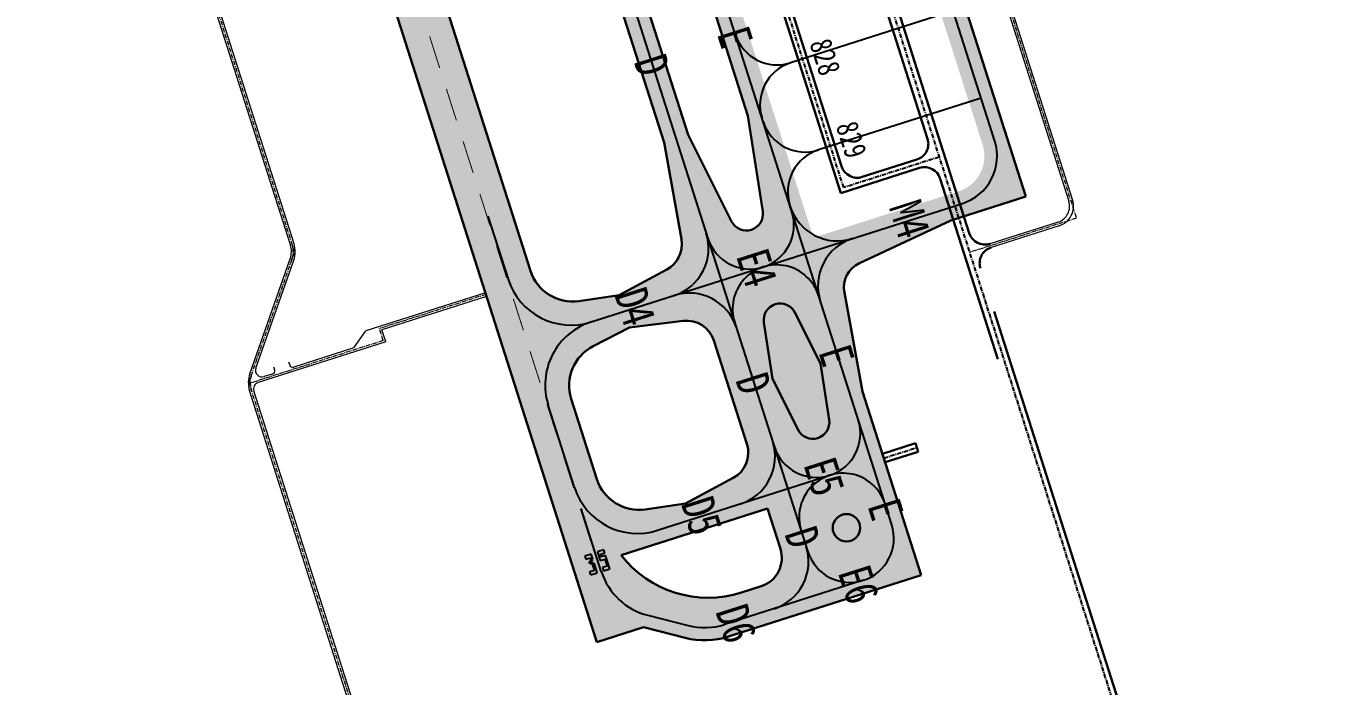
# Model space of a CAD drawing. Header units: millimetres. Extents: x 7502 to 11404, y 5706 to 12222.
# Drawn here: x 8514 to 9691, y 6628 to 7227 of the extents above; entities that cross this region are included whole.
import ezdxf
from ezdxf.enums import TextEntityAlignment as Align

# ---------------------------------------------------------------- set-up
doc = ezdxf.new("R2010")
doc.units = ezdxf.units.MM
doc.header["$LTSCALE"] = 0.5
doc.linetypes.add('CENTER', pattern=[50.79999999999998, 31.75, -6.349999999999998, 6.349999999999998, -6.349999999999998])
doc.linetypes.add('HIDDEN', pattern=[0.375, 0.25, -0.125])
for name, color, linetype in [('MapLayer_Apron', 7, 'Continuous'), ('MapLayer_Runway', 7, 'Continuous'), ('MapLayer_Runway CenterLiners', 7, 'Continuous'), ('MapLayer_RwyContour', 7, 'Continuous'), ('MapLayer_ServiceRoads', 6, 'Continuous'), ('MapLayer_Taxiway', 7, 'Continuous'), ('MapLayer_Taxiway CenterLines', 7, 'Continuous'), ('MapLayer_TwyContour', 7, 'Continuous'), ('MapLayer_WcRoads', 6, 'Continuous')]:
    doc.layers.add(name, color=color, linetype=linetype)
doc.styles.add('\\M+5BADA\\M+5CCE5', font='simhei.ttf', dxfattribs={"width": 0.8})

msp = doc.modelspace()

# ---------------------------------------------------------------- hatches: boundary and pattern name
at = {"layer": 'MapLayer_Runway'}
for points in [[(9026.319206202705, 6731.956841596826), (9027.231305385581, 6729.098857153098), (9032.94727427304, 6730.92305551885), (9032.035175090165, 6733.781039962578), (9030.393396560989, 6738.925411961291), (9027.057071679399, 6740.169974649343), (9029.05565109277, 6743.117122478759), (9027.53548578798, 6747.880429884975), (9021.819516900521, 6746.056231519224), (9022.731616083396, 6743.198247075494), (9026.923326600865, 6744.535992543711), (9027.531392722782, 6742.630669581225), (9025.53281330941, 6739.683521751809), (9028.869138191, 6738.438959063757), (9030.510916720174, 6733.294587065044)], [(9044.379212047956, 6734.571452250351), (9040.54839547988, 6746.574986914015), (9036.356684962411, 6745.237241445797), (9035.62700561611, 6747.52362900078), (9039.818716133579, 6748.861374468997), (9038.906616950704, 6751.719358912726), (9033.190648063246, 6749.895160546974), (9035.744525775297, 6741.892804104533), (9039.936236292766, 6743.230549572751), (9041.942854495092, 6736.942983796545), (9037.751143977623, 6735.605238328328), (9038.663243160498, 6732.7472538846)]]:
    msp.add_hatch(color=256, dxfattribs=at).paths.add_polyline_path(points)
at = {"layer": 'MapLayer_Taxiway'}
h = msp.add_hatch(color=6, dxfattribs=at)
h.dxf.hatch_style = 1
edge = h.paths.add_edge_path(flags=16)
edge.add_line((8901.35704836006, 7761.603530028749), (8840.215199194532, 7953.186262539307))
edge.add_line((8840.215199194532, 7953.186262539308), (8797.711525922527, 7939.621610098436))
edge.add_arc((8784.18205470987, 7982.01504601375), 44.50000000000002, -135.29999999802448, -72.2999999980131, ccw=False)
edge.add_line((8752.551478123602, 7950.713981737594), (8840.891546511482, 7861.44394049788))
edge.add_arc((8663.191678049296, 7685.59526478913), 249.9999999999993, 17.700000001983824, 44.700000001974274, ccw=False)
edge = h.paths.add_edge_path()
edge.add_line((8789.951246204306, 7638.400092417443), (8937.190259014531, 7489.611066265132))
edge.add_arc((8695.518437906758, 7250.456867302022), 339.9999999988725, 32.34819134587872, 44.70000000197467, ccw=False)
edge.add_arc((8959.099810540481, 7417.396557010088), 27.99999999998923, -64.2010091337981, 32.34819134587849, ccw=False)
edge.add_line((8971.285837323583, 7392.187416778003), (8890.073306009364, 7352.929509820159))
edge.add_line((8890.073306009364, 7352.929509820158), (8863.875115275174, 7344.568600643798))
edge.add_line((8863.875115275174, 7344.568600643797), (8870.867875677219, 7322.657386575209))
edge.add_line((8870.867875677219, 7322.657386575209), (8897.06606641141, 7331.018295751569))
edge.add_line((8897.066066411408, 7331.018295751569), (8986.363787711489, 7346.123492557116))
edge.add_arc((8990.70022664478, 7320.487671966038), 26.00000000000272, 25.254260784349697, 99.60100913780661, ccw=False)
edge.add_line((9014.215235598334, 7331.580207921101), (9052.267842373287, 7250.912685846421))
edge.add_line((9052.267842373287, 7250.912685846421), (9093.616338663638, 7121.350724397365))
edge.add_line((9093.616338663638, 7121.350724397365), (9109.327777944902, 7033.553226279604))
edge.add_arc((9083.734343298072, 7028.973258705662), 25.99999999999826, -61.805782492243395, 10.145739219611812, ccw=False)
edge.add_line((9096.018350571492, 7006.058129089914), (9052.782709467494, 6982.880999451184))
edge.add_line((9052.782709467492, 6982.880999451183), (9016.155096604456, 6977.526751048781))
edge.add_arc((9010.369360756602, 7017.106105018998), 40.00000000001015, 197.7000000019833, 278.3166296031676, ccw=False)
edge.add_line((8972.262901506869, 7004.944782580656), (8986.583617091379, 6960.072050390971))
edge.add_arc((9009.149135447562, 7015.666990640213), 59.99999999999961, 247.9081805024285, 287.7000000019842)
edge.add_line((9027.39111910507, 6958.507301765629), (9056.971258097667, 6967.947528308389))
edge.add_line((9056.971258097667, 6967.94752830839), (9101.74634771609, 6982.237082173438))
edge.add_line((9101.74634771609, 6982.237082173438), (9102.746642271391, 6982.556316887447))
edge.add_arc((9089.06515452826, 7025.426083543385), 45.00000000000002, -72.29999999801665, 17.70000000198335)
edge.add_line((9131.934921184198, 7039.107571286517), (9022.970272743447, 7380.538937531522))
edge.add_arc((8784.80490243268, 7304.530672291903), 250.0000000000028, 17.70000000198335, 44.70000000197427)
edge.add_line((8962.504770894871, 7480.379348000654), (8812.36370404985, 7632.100978667483))
edge.add_arc((9203.30341466668, 8018.968065226722), 550.0000000000015, 213.8107157150666, 224.7000000019727, ccw=False)
edge.add_line((8746.319187061781, 7712.92000409848), (8773.31665686731, 7628.325751441652))
edge.add_arc((8782.84325146582, 7631.366145389093), 10.00000000000001, 44.70000000196819, 197.7003809343253, ccw=False)
edge = h.paths.add_edge_path(flags=16)
edge.add_line((9022.970272743449, 7380.538937531524), (9011.80423049898, 7415.526771784494))
edge.add_line((9011.80423049898, 7415.526771784494), (8991.047306432642, 7445.824942495328))
edge.add_arc((8784.804902432681, 7304.530672291905), 250.0000000000021, 17.700000001983824, 34.414589019883124, ccw=False)
h = msp.add_hatch(color=6, dxfattribs=at)
h.dxf.hatch_style = 1
h.paths.add_polyline_path([(9319.752036620037, 7431.418637525522, -0.3408518005974354), (9333.477860664136, 7458.011934433431), (9416.266573688925, 7496.716313973941), (9299.02549330357, 7459.299912406907, 0.2009030000477043), (9296.322215958866, 7428.52099852928), (9393.916828526533, 7122.716663050247, -0.2130646634454454), (9389.855644198062, 7086.255931734686), (9415.05754310324, 7094.298883629941), (9336.160963784598, 7341.514538012324)])
h.paths.add_polyline_path([(9299.02549330357, 7459.299912406907), (9287.657273721554, 7455.671850744689), (9296.322215958866, 7428.52099852928, -0.2009030000477043)], flags=17)
h.paths.add_polyline_path([(9297.842381263661, 7423.757691123055), (9296.322215958866, 7428.52099852928), (9287.657273721554, 7455.671850744689), (9276.701666687259, 7452.175470543667), (9277.751858180429, 7448.884785707232, -0.1848363051429287)], flags=17)
h.paths.add_polyline_path([(9277.751858180429, 7448.884785707232), (9276.701666687259, 7452.175470543667), (9273.410981850824, 7451.125279050499, -0.02715878857991763)])
h.paths.add_polyline_path([(9307.419422683852, 7393.7488544639), (9297.842381263661, 7423.757691123055, 0.1848363051429288), (9277.751858180429, 7448.884785707232), (9296.463815649555, 7390.252474262878)], flags=17)
h.paths.add_polyline_path([(9329.309803072862, 7325.157227814394), (9307.419422683852, 7393.7488544639), (9296.463815649555, 7390.252474262878), (9318.354196038566, 7321.660847613372)], flags=17)
h.paths.add_polyline_path([(9356.216728967684, 7240.846686724388), (9329.309803072862, 7325.157227814394), (9318.354196038566, 7321.660847613372), (9345.261121933388, 7237.350306523365)], flags=17)
h.paths.add_polyline_path([(9381.451473027235, 7161.775783781213), (9356.216728967684, 7240.846686724388), (9345.261121933388, 7237.350306523365), (9370.49586599294, 7158.279403580189)], flags=17)
h.paths.add_polyline_path([(9393.916828526533, 7122.716663050247), (9381.451473027235, 7161.775783781213), (9370.49586599294, 7158.279403580189), (9382.961221492238, 7119.220282849226, -0.4142125088584468), (9361.232284205487, 7077.121052320752), (9389.85564419806, 7086.255931734686, 0.2130646634454493)])
h.paths.add_polyline_path([(9418.55392330426, 7083.343276595646), (9415.05754310324, 7094.298883629941), (9389.855644198062, 7086.255931734686, -0.1848355027752825), (9364.728682657864, 7066.165451111206)])
h.paths.add_polyline_path([(9422.050303505346, 7072.387669561147), (9418.55392330426, 7083.343276595646), (9364.728682657864, 7066.165451111206), (9264.699094082722, 7034.241937250386, 0.4142135623652435), (9235.510815169539, 6977.690682852473), (9316.079576316784, 6725.235390319713), (9327.035183358175, 6728.731770523002), (9273.829397690462, 6895.447529740468), (9257.420470526264, 6985.351629253884, -0.3408518005962524), (9271.14629457038, 7011.944926161694), (9353.93500759525, 7050.649305702233)])
h.paths.add_polyline_path([(9389.855644198062, 7086.255931734686), (9361.232284205487, 7077.121052320752), (9232.579239096172, 7036.062628235888, 0.1848371347799276), (9264.699231647814, 7034.241981153251), (9364.72868273912, 7066.165451137138, 0.1848355022852372)])
h = msp.add_hatch(color=6, dxfattribs=at)
h.dxf.hatch_style = 1
h.paths.add_polyline_path([(9233.989880398774, 6982.456401050928), (9221.829327351545, 7020.560449483242), (9183.722868177054, 7008.399127068915, -0.4141950325082268)])
h.paths.add_polyline_path([(9221.829327351545, 7020.560449483242), (9209.667245976383, 7058.669286799859, -0.4142318407454548), (9183.722868177027, 7008.399127068988)], flags=17)
h.paths.add_polyline_path([(9183.722868177054, 7008.399127068915), (9145.616408927362, 6996.237804630586), (9157.777731365672, 6958.131345380854, -0.414213562373097)])
h.paths.add_polyline_path([(9183.72286817705, 7008.399127068915, -0.4142135623730931), (9133.45508648899, 7034.344263880299), (9145.616408927333, 6996.237804630578)], flags=17)
h.paths.add_polyline_path([(9183.72286817705, 7008.399127068915, 0.4142318410836773), (9209.667245962362, 7058.669286843788), (9110.552512208284, 7369.236791516785, 0.9999706104507139), (9034.34030861658, 7344.91190676539), (9133.45508648899, 7034.344263880295, 0.4142135623730798)])
h.paths.add_polyline_path([(9154.96329650312, 7049.779357405017), (9115.527552732172, 7128.343484799609), (9074.179056441946, 7257.905446248269), (9060.813507507646, 7344.789634117663, -0.8547654677536167), (9089.045017102, 7353.799458117513), (9128.480760872762, 7275.235330723108), (9169.829257163114, 7145.673369274051), (9183.194806097465, 7058.789181404893, -0.8547654677536167)], flags=16)
h = msp.add_hatch(color=6, dxfattribs=at)
h.dxf.hatch_style = 1
h.paths.add_polyline_path([(9264.699094082722, 7034.241937250386), (9221.829327351543, 7020.560449483251), (9235.510815169539, 6977.690682852473, -0.4142135623652435)])
h.paths.add_polyline_path([(9264.699094082709, 7034.241937250383, -0.1848363051449144), (9232.579239096172, 7036.062628235888), (9218.332947150744, 7031.516056517861), (9221.829327351543, 7020.560449483251)])
h.paths.add_polyline_path([(9232.579239096172, 7036.062628235888, -0.2130646634522823), (9208.147839683277, 7063.430216164348), (9218.332947224786, 7031.516056541492)])
h = msp.add_hatch(color=6, dxfattribs=at)
h.dxf.hatch_style = 1
edge = h.paths.add_edge_path()
edge.add_line((9145.616408927362, 6996.237804630584), (9131.9349211842, 7039.107571286515))
edge.add_arc((9089.06515452826, 7025.426083543385), 45.00000000000002, -72.29999999801669, 17.700000001983426, ccw=False)
edge.add_line((9102.746642271391, 6982.556316887447), (9145.61640892736, 6996.237804630585))
h = msp.add_hatch(color=6, dxfattribs=at)
h.dxf.hatch_style = 1
edge = h.paths.add_edge_path()
edge.add_arc((9231.912108338951, 6857.402282291921), 40.00000000000001, 287.7000000019808, 377.703696244415)
edge.add_line((9270.017782963005, 6869.566063013623), (9233.989880398773, 6982.456401050928))
edge.add_arc((9195.884190615392, 6970.292667819198), 39.99999999999997, 17.70362483839886, 197.700000001986)
edge.add_line((9157.77773136567, 6958.131345380858), (9159.297896670461, 6953.36803797464))
edge.add_line((9159.297896670461, 6953.36803797464), (9193.80564908923, 6845.240959853576))
edge.add_arc((9231.912108338951, 6857.402282291921), 40.00000000000184, 197.7000000019938, 287.7000000019782)
edge = h.paths.add_edge_path(flags=16)
edge.add_line((9215.313859103368, 6860.676053378322), (9192.11386455764, 6906.895222912201))
edge.add_line((9192.11386455764, 6906.895222912201), (9184.250930256787, 6958.009072732968))
edge.add_arc((9199.076537755529, 6960.28972226615), 14.99999999999728, 26.654642480657174, 188.7453575232582, ccw=False)
edge.add_line((9212.482439851143, 6967.018896732819), (9235.682434396815, 6920.79972719895))
edge.add_line((9235.682434396813, 6920.79972719895), (9243.545368697713, 6869.685877378198))
edge.add_arc((9228.71976119897, 6867.405227845004), 15.00000000000097, -153.34535751928456, 8.745357523302573, ccw=False)
h = msp.add_hatch(color=6, dxfattribs=at)
h.dxf.hatch_style = 1
edge = h.paths.add_edge_path(flags=17)
edge.add_line((9159.297896670461, 6953.36803797464), (9145.616408927332, 6996.237804630575))
edge.add_line((9145.616408927332, 6996.237804630575), (9102.746642271397, 6982.556316887449))
edge.add_arc((9116.428130014523, 6939.686550231509), 45.00000000000002, 17.700000001983426, 107.70000000197871, ccw=False)
h = msp.add_hatch(color=6, dxfattribs=at)
h.dxf.hatch_style = 1
edge = h.paths.add_edge_path()
edge.add_line((9138.906847906203, 6941.611970166388), (9168.854104411044, 6847.77481426405))
edge.add_arc((9144.08490589882, 6839.869954679041), 25.99999999993726, -61.8057824923597, 17.700000002235925, ccw=False)
edge.add_line((9156.368913172164, 6816.95482506332), (9113.133272067738, 6793.777695424476))
edge.add_line((9113.133272067738, 6793.777695424476), (9076.505659204686, 6788.423447022083))
edge.add_arc((9070.71992335684, 6828.002800992301), 40.00000000001014, 197.7000000019833, 278.31662960315174, ccw=False)
edge.add_line((9032.613464107108, 6815.841478553959), (9046.93417969162, 6770.968746364269))
edge.add_arc((9069.499698047804, 6826.56368661351), 59.99999999999996, 247.9081805024254, 287.7000000019825)
edge.add_line((9087.741681705313, 6769.403997738924), (9117.321820697909, 6778.844224281685))
edge.add_line((9117.321820697907, 6778.844224281685), (9162.096910316332, 6793.133778146732))
edge.add_line((9162.096910316333, 6793.13377814673), (9163.097204871643, 6793.453012860732))
edge.add_arc((9149.415717128511, 6836.322779516679), 45.0000000000073, 287.700000001981, 377.7000000019833)
edge.add_line((9192.285483784453, 6850.004267259812), (9159.29789667046, 6953.36803797464))
edge.add_arc((9116.428130014523, 6939.686550231509), 45.00000000000093, 17.70000000198335, 107.7000000021802)
edge.add_line((9102.746642271244, 6982.5563168874), (9101.74634771609, 6982.237082173438))
edge.add_line((9101.74634771609, 6982.237082173438), (9056.971258097667, 6967.94752830839))
edge.add_line((9056.971258097667, 6967.94752830839), (9027.39111910507, 6958.50730176563))
edge.add_arc((9045.633102762577, 6901.347612891046), 59.99999999999821, 107.7000000019825, 147.4918195015449)
edge.add_line((8995.034219359293, 6933.592814058673), (9009.3549349438, 6888.720081868998))
edge.add_arc((9047.461394193526, 6900.881404307336), 40.00000000000366, 117.08337040079519, 197.7000000019807, ccw=False)
edge.add_line((9029.249933730962, 6936.495203708984), (9062.207734357205, 6953.34849353265))
edge.add_line((9062.207734357205, 6953.348493532649), (9110.876382015394, 6959.501763808058))
edge.add_arc((9114.137649393917, 6933.707110581356), 26.00000000000103, 17.700000002239904, 97.20578249629068, ccw=False)
h = msp.add_hatch(color=6, dxfattribs=at)
h.dxf.hatch_style = 1
edge = h.paths.add_edge_path(flags=17)
edge.add_arc((9231.912108338951, 6857.402282291921), 40.00000000000001, 197.7000000020094, 287.70000000197814, ccw=False)
edge.add_line((9193.805649089234, 6845.240959853565), (9205.966971527609, 6807.134500603875))
edge.add_line((9205.966971527607, 6807.134500603875), (9244.073430777287, 6819.295823042198))
edge = h.paths.add_edge_path(flags=16)
edge.add_line((9215.313859103368, 6860.676053378322), (9192.11386455764, 6906.895222912201))
edge.add_line((9192.11386455764, 6906.895222912201), (9184.250930256787, 6958.009072732968))
edge.add_arc((9199.076537755529, 6960.28972226615), 14.99999999999728, 26.654642480657174, 188.7453575232582, ccw=False)
edge.add_line((9212.482439851143, 6967.018896732819), (9235.682434396815, 6920.79972719895))
edge.add_line((9235.682434396813, 6920.79972719895), (9243.545368697713, 6869.685877378198))
edge.add_arc((9228.71976119897, 6867.405227845004), 15.00000000000097, -153.34535751928456, 8.745357523302573, ccw=False)
h = msp.add_hatch(color=6, dxfattribs=at)
h.dxf.hatch_style = 1
edge = h.paths.add_edge_path(flags=16)
edge.add_arc((9259.275083825209, 6771.662748980074), 12.50000000000001, -72.29999999801665, 287.7000000019834)
edge = h.paths.add_edge_path()
edge.add_line((9294.340417719883, 6793.353176216609), (9270.017782960726, 6869.566063020772))
edge.add_arc((9231.912108338951, 6857.402282291921), 40.0000000000003, -72.29999999801407, 17.703696255160082, ccw=False)
edge.add_arc((9256.234753215631, 6781.189363792477), 40.00000000000001, 17.703743912266873, 107.7000000019859, ccw=False)
edge = h.paths.add_edge_path(flags=16)
edge.add_line((9215.313859103368, 6860.676053378322), (9192.11386455764, 6906.895222912201))
edge.add_line((9192.11386455764, 6906.895222912201), (9184.250930256787, 6958.009072732968))
edge.add_arc((9199.076537755529, 6960.28972226615), 14.99999999999728, 26.654642480657174, 188.7453575232582, ccw=False)
edge.add_line((9212.482439851143, 6967.018896732819), (9235.682434396815, 6920.79972719895))
edge.add_line((9235.682434396813, 6920.79972719895), (9243.545368697713, 6869.685877378198))
edge.add_arc((9228.71976119897, 6867.405227845004), 15.00000000000097, -153.34535751928456, 8.745357523302573, ccw=False)
h = msp.add_hatch(color=6, dxfattribs=at)
h.dxf.hatch_style = 1
h.paths.add_polyline_path([(9027.39111910507, 6958.507301765629, -0.175390529679099), (8986.583617091379, 6960.072050390971), (8995.034219359295, 6933.592814058678, -0.175390529679099)])
h = msp.add_hatch(color=6, dxfattribs=at)
h.dxf.hatch_style = 1
edge = h.paths.add_edge_path()
edge.add_line((9205.966971527607, 6807.134500603875), (9192.285483784453, 6850.00426725981))
edge.add_arc((9149.415717128511, 6836.322779516679), 45.00000000000639, -72.29999999801902, 17.700000001983426, ccw=False)
edge.add_line((9163.097204871641, 6793.453012860733), (9205.966971527607, 6807.134500603876))
h = msp.add_hatch(color=6, dxfattribs=at)
h.dxf.hatch_style = 1
edge = h.paths.add_edge_path(flags=16)
edge.add_arc((9259.275083825209, 6771.662748980074), 12.50000000000001, -72.29999999801665, 287.7000000019834)
edge = h.paths.add_edge_path(flags=17)
edge.add_line((9244.073430777295, 6819.295823042201), (9205.966971527576, 6807.134500603865))
edge.add_line((9205.966971527578, 6807.134500603865), (9218.12829396591, 6769.028041354138))
edge.add_arc((9256.234753215631, 6781.189363792477), 40.00000000000001, 107.70000000198081, 197.7000000019833, ccw=False)
h = msp.add_hatch(color=6, dxfattribs=at)
h.dxf.hatch_style = 1
edge = h.paths.add_edge_path()
edge.add_arc((9262.315414434797, 6762.136134167658), 40.00000000000001, -72.29999999801404, 17.70375587511613)
edge.add_line((9300.42107639935, 6774.299954547912), (9294.340417719925, 6793.353176216479))
edge.add_arc((9256.234753215627, 6781.189363792486), 40.00000000000136, 17.70374391205845, 197.7000000020693)
edge.add_line((9218.128293965925, 6769.028041354091), (9222.688789880285, 6754.738119135521))
edge.add_line((9222.688789880285, 6754.73811913552), (9224.208955185153, 6749.974811729069))
edge.add_arc((9262.315414434795, 6762.136134167657), 40.00000000000001, 197.7000000023586, 287.7000000019885)
edge = h.paths.add_edge_path(flags=16)
edge.add_arc((9259.275083825209, 6771.662748980074), 12.50000000000001, -72.29999999801665, 287.7000000019834)
h = msp.add_hatch(color=6, dxfattribs=at)
h.dxf.hatch_style = 1
edge = h.paths.add_edge_path()
edge.add_line((9222.688789880285, 6754.73811913552), (9205.966971527576, 6807.134500603867))
edge.add_line((9205.966971527576, 6807.134500603866), (9162.096910316332, 6793.133778146731))
edge.add_line((9162.096910316333, 6793.13377814673), (9117.321820697909, 6778.844224281684))
edge.add_line((9117.321820697907, 6778.844224281685), (9087.74168170531, 6769.403997738925))
edge.add_arc((9069.499698047803, 6826.563686613508), 60.00000000000003, -112.09181949757698, -72.29999999801578, ccw=False)
edge.add_line((9046.934179691616, 6770.968746364268), (9054.655861026578, 6746.773521163885))
edge.add_line((9054.655861026578, 6746.773521163885), (9187.552137659992, 6789.186133167593))
edge.add_line((9187.55213765999, 6789.186133167594), (9199.257410506914, 6752.508666139659))
edge.add_arc((9173.535550513354, 6744.299773493782), 27.00000000000001, -72.2999999986651, 17.700000001983426, ccw=False)
edge.add_line((9181.744443158941, 6718.577913500125), (9163.98708892258, 6712.910818871979))
edge.add_arc((9133.58378282782, 6808.1769669966), 99.9999999999673, 217.881795768921, 287.70000000133507, ccw=False)
edge.add_line((9054.655861026575, 6746.773521163896), (9071.255697709948, 6694.759358778651))
edge.add_arc((9093.821216066144, 6750.354299027897), 60.00000000000752, 247.9081805024167, 255.6946167939485)
edge.add_line((9078.995812755007, 6692.214747802736), (9115.568417694463, 6682.888848188093))
edge.add_arc((9130.393821005599, 6741.028399413264), 60.00000000001578, 255.6946167939523, 286.7871152904824)
edge.add_arc((9130.393821005648, 6741.02839941327), 60.0000000000073, 286.7871152904355, 287.7000000019903)
edge.add_line((9148.635804663165, 6683.86871053868), (9192.500199524613, 6697.867624632931))
edge.add_line((9192.500199524613, 6697.867624632932), (9193.500510967482, 6698.186864736448))
edge.add_arc((9179.819023224343, 6741.056631392388), 45.00000000000366, -72.29999999800971, 17.70000000198335)
h = msp.add_hatch(color=6, dxfattribs=at)
h.dxf.hatch_style = 1
edge = h.paths.add_edge_path()
edge.add_line((9152.132184864156, 6672.913103504376), (9316.079576240681, 6725.235390295424))
edge.add_line((9316.079576240681, 6725.235390295426), (9300.421076395847, 6774.299954558885))
edge.add_arc((9262.3154144348, 6762.136134167646), 40.0000000000012, -72.29999999800879, 17.703755891629896, ccw=False)
edge.add_line((9274.476736873143, 6724.029674917925), (9192.500199524613, 6697.867624632932))
edge.add_line((9192.500199524613, 6697.867624632932), (9148.635804663165, 6683.868710538681))
edge.add_arc((9130.393821005648, 6741.02839941327), 60.0000000000073, -73.2128847095646, -72.29999999800958, ccw=False)
edge.add_arc((9130.393821005599, 6741.028399413264), 60.00000000001561, 255.69461679395232, 286.78711529048246, ccw=False)
edge.add_line((9115.568417694463, 6682.888848188095), (9078.995812755003, 6692.214747802741))
edge.add_arc((9093.821216066131, 6750.354299027891), 59.99999999999871, 247.90818050242672, 255.6946167939554, ccw=False)
edge.add_line((9071.255697709948, 6694.759358778652), (9075.577136033791, 6681.21850298582))
edge.add_line((9075.577136033791, 6681.218502985819), (9112.72688205985, 6671.745434203274))
edge.add_arc((9130.393821005611, 6741.028399413268), 71.50000000001687, 255.6946167939575, 287.7000000019914)
edge = h.paths.add_edge_path(flags=16)
edge.add_arc((9259.275083825209, 6771.662748980074), 12.50000000000001, -72.29999999801665, 287.7000000019834)
h = msp.add_hatch(color=6, dxfattribs=at)
h.dxf.hatch_style = 1
edge = h.paths.add_edge_path()
edge.add_arc((9262.315414434795, 6762.136134167657), 40.00000000000001, -162.2999999980167, -72.29999999801151, ccw=False)
edge.add_line((9224.208955185073, 6749.974811729318), (9222.688789880285, 6754.73811913552))
edge.add_arc((9179.819023224343, 6741.056631392388), 45.00000000000366, -72.29999999801203, 17.700000001983426, ccw=False)
edge.add_line((9193.500510967478, 6698.186864736446), (9274.476736873137, 6724.029674917934))
edge = h.paths.add_edge_path(flags=16)
edge.add_arc((9259.275083825209, 6771.662748980074), 12.50000000000001, -72.29999999801665, 287.7000000019834)

# ---------------------------------------------------------------- linework, layer by layer
at = {"layer": 'MapLayer_Runway'}
for p, q in [((9027.53548578798, 6747.880429884975), (9021.819516900521, 6746.056231519224)), ((9021.819516900521, 6746.056231519224), (9022.731616083396, 6743.198247075494)), ((9022.731616083396, 6743.198247075494), (9026.923326600865, 6744.535992543711)), ((9026.923326600865, 6744.535992543711), (9027.531392722782, 6742.630669581225)), ((9029.05565109277, 6743.117122478759), (9027.53548578798, 6747.880429884975)), ((9038.906616950704, 6751.719358912726), (9033.190648063246, 6749.895160546974)), ((9033.190648063246, 6749.895160546974), (9035.744525775297, 6741.892804104533)), ((9035.62700561611, 6747.52362900078), (9039.818716133579, 6748.861374468997)), ((9036.356684962411, 6745.237241445797), (9035.62700561611, 6747.52362900078)), ((9040.54839547988, 6746.574986914015), (9036.356684962411, 6745.237241445797)), ((9039.818716133579, 6748.861374468997), (9038.906616950704, 6751.719358912726)), ((9044.379212047956, 6734.571452250351), (9040.54839547988, 6746.574986914015)), ((9025.53281330941, 6739.683521751809), (9027.531392722782, 6742.630669581225)), ((9028.869138191, 6738.438959063757), (9025.53281330941, 6739.683521751809)), ((9026.319206202705, 6731.956841596826), (9030.510916720174, 6733.294587065044)), ((9027.057071679399, 6740.169974649343), (9029.05565109277, 6743.117122478759)), ((9030.393396560989, 6738.925411961291), (9027.057071679399, 6740.169974649343)), ((9030.510916720174, 6733.294587065044), (9028.869138191, 6738.438959063757)), ((9032.94727427304, 6730.92305551885), (9030.393396560989, 6738.925411961291)), ((9035.744525775297, 6741.892804104533), (9039.936236292766, 6743.230549572751)), ((9041.942854495092, 6736.942983796545), (9037.751143977623, 6735.605238328328)), ((9037.751143977623, 6735.605238328328), (9038.663243160498, 6732.7472538846)), ((9038.663243160498, 6732.7472538846), (9044.379212047956, 6734.571452250351)), ((9039.936236292766, 6743.230549572751), (9041.942854495092, 6736.942983796545)), ((9027.231305385581, 6729.098857153098), (9026.319206202705, 6731.956841596826)), ((9027.231305385581, 6729.098857153098), (9032.94727427304, 6730.92305551885))]:
    msp.add_line(p, q, dxfattribs=at)
at = {"layer": 'MapLayer_Runway', "color": 6, "lineweight": -2, "const_width": 45.00000000000002}
msp.add_lwpolyline([(7956.487892314279, 10113.78341311462), (9054.047242374287, 6674.675465827111)], dxfattribs=at)
at = {"layer": 'MapLayer_Runway CenterLiners', "const_width": 0.9000000000000005}
for points in [[(8880.74839762795, 7217.692510135686), (8889.869389456704, 7189.112665698394)], [(8895.950050675874, 7170.059436073532), (8905.071042504627, 7141.479591636242)], [(8911.151703723797, 7122.42636201138), (8920.27269555255, 7093.846517574088)], [(8926.35335677172, 7074.793287949227), (8935.474348600474, 7046.213443511935)], [(8941.555009819644, 7027.160213887073), (8950.676001648399, 6998.580369449781)], [(8956.756662867567, 6979.527139824921), (8965.877654696322, 6950.947295387628)], [(8971.95831591549, 6931.894065762768), (8981.079307744245, 6903.314221325476)], [(8987.159968963413, 6884.260991700614), (8996.280960792168, 6855.681147263322)], [(9002.361622011338, 6836.627917638461), (9011.482613840091, 6808.048073201169)], [(9017.563275059261, 6788.994843576307), (9026.684266888014, 6760.414999139017)]]:
    msp.add_lwpolyline(points, dxfattribs=at)
at = {"layer": 'MapLayer_RwyContour', "lineweight": 30}
for p, q in [((8870.867875677219, 7322.657386575209), (8972.26290150687, 7004.944782580649)), ((9032.612359046316, 6667.834721955547), (8827.998109021306, 7308.975898832086)), ((9009.3549349438, 6888.720081868998), (9032.613464107108, 6815.841478553955)), ((9075.005794961682, 6681.364193168214), (9032.612359046316, 6667.834721955547))]:
    msp.add_line(p, q, dxfattribs=at)
at = {"layer": 'MapLayer_ServiceRoads', "linetype": 'CENTER', "ltscale": 0.25}
for p, q in [((9249.803868394643, 7401.603655794659), (9686.395343930979, 6033.581768729719)), ((9256.753856376225, 7080.516911024413), (9163.111673601019, 7373.936647247287)), ((9343.44605116985, 7108.183919571797), (9256.753856376225, 7080.516911024413)), ((9293.135497061317, 6834.953525681562), (9323.14433372048, 6844.530567101756))]:
    msp.add_line(p, q, dxfattribs=at)
at = {"layer": 'MapLayer_ServiceRoads', "lineweight": 30, "ltscale": 0.25}
for p, q in [((9250.817189146637, 7381.982922346248), (9332.906115605425, 7124.764322410621)), ((9260.34380395907, 7385.023252955833), (9370.707805086993, 7039.207135264602)), ((9158.084895432214, 7376.531160928416), (9254.159342695091, 7075.49013285561)), ((9254.787874142987, 7099.833611411867), (9172.698947684199, 7357.052211347502)), ((9325.608953788827, 7098.292612427656), (9254.159342695091, 7075.49013285561)), ((9323.176689301155, 7105.913904277599), (9273.63829227601, 7090.104185107597)), ((9344.45937192185, 7088.563186123387), (9396.722655100355, 6924.800677498502)), ((9393.388671434423, 6968.13858876409), (9691.158651337188, 6035.101934034508)), ((9291.919364817482, 6838.764171606534), (9321.928201476649, 6848.34121302673)), ((9294.35162930515, 6831.14287975659), (9324.360465964313, 6840.719921176782)), ((9321.928201476649, 6848.34121302673), (9324.360465964313, 6840.719921176782))]:
    msp.add_line(p, q, dxfattribs=at)
for centre, start, end in [((9318.616193386779, 7120.203826496245), 287.7000000019736, 17.70000000197759), ((9269.077796361633, 7104.394107326243), 197.7000000019776, 287.7000000019736), ((9330.169449703204, 7084.00269020901), 17.70000000197759, 107.7000000019736), ((9384.997727305636, 7043.767631178978), 197.7000000019776, 287.7000000019736), ((9395.182834847747, 7011.853471557337), 107.7000000019736, 197.7000000019776)]:
    msp.add_arc(centre, 15.00000000000001, start, end, dxfattribs=at)
at = {"layer": 'MapLayer_Taxiway', "color": 6, "lineweight": -2, "const_width": 23.00000000000001}
for points in [[(8202.25445750253, 10215.31072685596), (9316.079576324368, 6725.235390322134)], [(8125.088877521841, 10190.68404891833), (9235.417616142542, 6711.564319418754)], [(9256.36449896491, 7553.725072515674), (9407.598316269667, 7079.846896394309)], [(9418.553923304324, 7083.343276595446), (8985.569280078462, 6945.160250389552)], [(9282.179890027026, 6831.457145480545), (9045.919842678708, 6756.056946362834)], [(9312.583196122861, 6736.190997356276), (9147.722811428655, 6683.585331155035)], [(9078.995812755005, 6692.214747802736), (9115.568417694463, 6682.888848188095)]]:
    msp.add_lwpolyline(points, dxfattribs=at)
for points in [[(9036.661527191553, 6732.112315370385, 0.2585925248375792), (9078.995812755005, 6692.214747802736)], [(9115.568417694432, 6682.8888481881, 0.1365051258414094), (9147.722811428655, 6683.585331155035)]]:
    msp.add_lwpolyline(points, format="xyb", dxfattribs=at)
at = {"layer": 'MapLayer_Taxiway CenterLines', "ltscale": 0.3}
for p, q in [((9300.421873684518, 6774.297456605997), (8214.415779940862, 10177.20426760624)), ((8138.202861441423, 10152.88162272956), (9224.208955185104, 6749.974811729327)), ((9393.916828526533, 7122.716663050247), (9270.327389246919, 7509.973555175553)), ((9027.39111910507, 6958.507301765629), (9364.728549613726, 7066.165408651177)), ((8933.74746291547, 7054.584695857291), (8951.989446572978, 6997.425006982707)), ((9012.340009173218, 6808.321702956002), (8988.473413887994, 6883.105629233538)), ((9087.741681705309, 6769.403997738924), (9244.073430777295, 6819.295823042201)), ((9036.661527191554, 6732.112315370385), (9018.419543534044, 6789.272004244969)), ((9274.47673687314, 6724.029674917929), (9148.63580466312, 6683.868710538667)), ((9078.995812755005, 6692.214747802736), (9115.568417694463, 6682.888848188095))]:
    msp.add_line(p, q, dxfattribs=at)
at = {"layer": 'MapLayer_Taxiway CenterLines', "ltscale": 0.5}
for p, q in [((9356.216728967684, 7240.846686724388), (9208.55419937452, 7193.721562275667)), ((9381.451473027235, 7161.775783781213), (9233.788943434072, 7114.650659332492))]:
    msp.add_line(p, q, dxfattribs=at)
for centre, start, end in [((9196.392876936185, 7231.828021525385), 197.7000000019776, 287.7000000019736), ((9220.715521812861, 7155.615103025944), 107.7000000019736, 197.7000000019776), ((9221.627620995736, 7152.757118582213), 197.7000000019776, 287.7000000019736), ((9245.950265872412, 7076.54420008277), 107.7000000019736, 197.7000000019776)]:
    msp.add_arc(centre, 40.00000000000001, start, end, dxfattribs=at)
at = {"layer": 'MapLayer_Taxiway CenterLines', "ltscale": 0.3}
for centre, radius, start, end in [((9351.047061870595, 7109.035175307117), 45.00000000000002, 287.7000000019736, 17.70000000197759), ((9251.017606339585, 7077.111703906325), 45.00000000000002, 197.7000000019776, 287.7000000019736), ((9171.561545738712, 7046.505586318637), 40.00000000000001, 197.7000000019776, 17.69996367794043), ((9089.06515452826, 7025.426083543385), 45.00000000000002, 287.7000000019736, 17.70000000197759), ((9278.380581825846, 6991.372170594448), 45.00000000000002, 107.7000000019736, 197.7000000019776), ((9195.884190615394, 6970.292667819193), 40.00000000000001, 17.70000000197759, 197.7000000019776), ((9009.149135447562, 7015.666990640213), 60.00000000000003, 197.7000000019776, 287.7000000019736), ((9116.428130014523, 6939.686550231509), 45.00000000000002, 17.70000000197759, 107.7000000019736), ((9045.633102762578, 6901.347612891044), 60.00000000000003, 107.7000000019736, 197.7000000019776), ((9231.912108338951, 6857.402282291921), 40.00000000000001, 197.7000000019776, 17.69996367794043), ((9149.415717128511, 6836.322779516679), 45.00000000000639, 287.7000000019736, 17.70000000197759), ((9256.234753215631, 6781.189363792477), 40.00000000000001, 17.70000000197759, 197.7000000019776), ((9069.499698047804, 6826.563686613508), 60.00000000000003, 197.7000000019776, 287.7000000019736), ((9262.315414434795, 6762.136134167657), 40.00000000000001, 197.7000000019776, 17.69996367794043), ((9179.819023224343, 6741.056631392388), 45.00000000000275, 287.7000000019736, 17.70000000197759), ((9093.821216066137, 6750.354299027891), 60.00000000000003, 197.7000000019776, 255.694616793942), ((9130.3938210056, 6741.028399413264), 60.00000000001822, 255.6946167939153, 287.6999824018844)]:
    msp.add_arc(centre, radius, start, end, dxfattribs=at)
at = {"layer": 'MapLayer_TwyContour', "lineweight": 30}
for p, q in [((9336.160963784598, 7341.514538012324), (9422.050303505346, 7072.387669561147)), ((9169.829257163114, 7145.673369274051), (9128.480760872762, 7275.235330723108)), ((9093.616338663638, 7121.350724397365), (9052.267842373287, 7250.912685846421)), ((9074.179056441946, 7257.905446248269), (9115.527552732172, 7128.343484799609)), ((9183.194806097461, 7058.789181404914), (9169.829257163114, 7145.673369274051)), ((9109.327777944904, 7033.553226279611), (9093.616338663638, 7121.350724397365)), ((9115.527552732266, 7128.343484799421), (9154.963296503114, 7049.779357405027)), ((9422.050303505346, 7072.387669561147), (9353.93500759525, 7050.649305702233)), ((9353.93500759525, 7050.649305702233), (9271.146294570384, 7011.944926161694)), ((9052.782709467494, 6982.880999451183), (9096.018350571481, 7006.05812908991)), ((9016.155096604443, 6977.526751048783), (9052.782709467494, 6982.880999451183)), ((9257.420470526264, 6985.351629253888), (9273.829397690462, 6895.447529740468)), ((9110.876382015396, 6959.501763808061), (9062.207734357205, 6953.348493532649)), ((9184.250930256787, 6958.009072732968), (9192.11386455764, 6906.895222912201)), ((9235.682434396813, 6920.79972719895), (9212.482439851146, 6967.018896732821)), ((9062.207734357205, 6953.348493532649), (9029.249933730973, 6936.49520370899)), ((9168.854104411063, 6847.774814263987), (9138.906847906203, 6941.611970166392)), ((9243.545368697713, 6869.685877378199), (9235.682434396813, 6920.79972719895)), ((9192.11386455764, 6906.895222912201), (9215.313859103364, 6860.676053378318)), ((9273.829397690462, 6895.447529740468), (9327.035183358175, 6728.731770523002)), ((9113.133272067736, 6793.777695424476), (9156.368913172164, 6816.95482506332)), ((9076.50565920468, 6788.423447022084), (9113.133272067736, 6793.777695424476)), ((9187.55213765999, 6789.186133167594), (9054.65586102658, 6746.773521163886)), ((9199.257410506916, 6752.50866613966), (9187.55213765999, 6789.186133167594)), ((9327.035183358175, 6728.731770523002), (9152.132184864146, 6672.913103504372)), ((9163.987088922599, 6712.910818871986), (9181.74444315895, 6718.577913500128)), ((9112.726882059831, 6671.74543420328), (9075.005794961682, 6681.364193168214))]:
    msp.add_line(p, q, dxfattribs=at)
msp.add_circle((9259.275083825209, 6771.662748980074), 12.50000000000001, dxfattribs=at)
for centre, radius, start, end in [((9168.369198598724, 7056.508531871697), 14.99999999999946, 206.6546424806467, 8.745357523378239), ((9083.734343298072, 7028.973258705662), 25.99999999999851, 298.1942175077362, 10.14573921965929), ((9010.3693607566, 7017.106105018998), 40.00000000000912, 197.7000000019776, 278.3166296031475), ((9281.522318181354, 6989.750599543731), 24.50000000000399, 115.0564615183804, 190.3435384855496), ((9199.07653775553, 6960.289722266152), 15.00000000000001, 26.65464248064676, 188.74535752327), ((9114.137649393917, 6933.707110581356), 26.00000000000183, 17.70000000219511, 97.20578249627637), ((9047.461394193524, 6900.881404307338), 40.00000000000195, 117.0833704008077, 197.7000000019776), ((9228.719761198974, 6867.405227845002), 15.00000000000001, 206.6546424807542, 8.745357523270867), ((9144.08490589882, 6839.869954679038), 25.99999999993704, 298.1942175076153, 17.70000000208286), ((9070.719923356839, 6828.002800992301), 40.00000000001003, 197.7000000019776, 278.3166296031475), ((9133.58378282782, 6808.1769669966), 99.9999999999674, 217.8817957689249, 287.7000000013724), ((9173.535550513354, 6744.299773493782), 27.00000000000001, 287.7000000013724, 17.70000000197759), ((9130.393821005611, 6741.028399413268), 71.5000000000164, 255.6946167939153, 287.7000000019736)]:
    msp.add_arc(centre, radius, start, end, dxfattribs=at)
at = {"layer": 'MapLayer_WcRoads', "linetype": 'CENTER', "lineweight": 0, "ltscale": 0.25}
for p, q in [((8758.163264914903, 7022.095801989079), (7913.415509357645, 9669.040333445364)), ((9381.548959590857, 7323.459280144849), (9467.970357168302, 7052.66525410151)), ((9467.970357168302, 7052.66525410151), (9371.037051451833, 7021.729890148987)), ((8716.6406291769, 6903.875157762412), (8758.163264914903, 7022.095801989079)), ((8931.901407603831, 6983.403837617327), (8835.158634183594, 6952.529280277011)), ((8838.655014384616, 6941.573673242716), (8835.158634183594, 6952.529280277011)), ((8838.655014384616, 6941.573673242716), (8717.000143229865, 6902.748651358317)), ((8995.64644359831, 6029.63440379902), (8716.6406291769, 6903.875157762412))]:
    msp.add_line(p, q, dxfattribs=at)
at = {"layer": 'MapLayer_WcRoads', "lineweight": 0, "ltscale": 0.25}
for p, q in [((8754.280133619213, 7028.507307388758), (8335.845840212389, 8339.635223882993)), ((8757.61444880356, 7029.571423102112), (8643.061199825803, 7388.514189090526)), ((9387.178595461688, 7300.063346738339), (9461.210645805073, 7068.090276055653)), ((9390.512910646037, 7301.127462451693), (9464.544960989424, 7069.154391769007)), ((9451.481219500803, 7049.23985792263), (9389.558223220016, 7029.477708960334)), ((9452.54533521416, 7045.905542738279), (9390.62233893337, 7026.143393775983)), ((8717.40483540345, 6911.331839262448), (8754.096822882864, 7015.798964739337)), ((8722.957764115654, 6916.580026695567), (8757.39905868836, 7014.639120489044)), ((8931.369349747154, 6985.070995209502), (8822.76594088544, 6950.411226260254)), ((8932.433465460508, 6981.736680025151), (8837.357849632446, 6951.394180541511)), ((8811.972398867818, 6934.895123311582), (8822.76594088544, 6950.411226260254)), ((8840.854229833469, 6940.438573507217), (8837.357849632446, 6951.394180541511)), ((8840.854229833469, 6940.438573507217), (8724.915327566177, 6903.437749988569)), ((8811.972398867818, 6934.895123311582), (8757.43252906664, 6917.489230571706)), ((8752.729063942892, 6922.359786579975), (8753.662445440035, 6919.435115832559)), ((8987.366566930286, 6049.822733159381), (8717.18944528824, 6896.399536649378)), ((8844.612996324095, 6508.640690610027), (8721.023557044467, 6895.897582735359))]:
    msp.add_line(p, q, dxfattribs=at)
msp.add_lwpolyline([(8738.839259546372, 6917.926984551203), (8739.772641043513, 6915.002313803785, -0.4142135623730951), (8737.82675578266, 6911.232230177182), (8730.442938147959, 6908.875753379034)], format="xyb", dxfattribs=at)
for centre, radius, start, end in [((9446.920723586427, 7063.529780141276), 15.00000000000001, 287.7000000019736, 17.70000000197759), ((9446.920723586427, 7063.529780141276), 18.50000000000001, 287.7000000019736, 17.70000000197759), ((8735.226903994351, 7022.42664616959), 20.00000000000001, 340.6471954610636, 17.70000000197759), ((8735.226903994351, 7022.42664616959), 23.50000000000001, 340.6471954610636, 17.70000000197759), ((8739.576990097456, 6903.544313581902), 23.50000000000001, 160.6471954610635, 197.7000000019776), ((8728.618739782207, 6914.591722266492), 6.000000000000003, 160.6471954610635, 287.7000000019736), ((8756.520429883763, 6920.347215015434), 3.000000000000001, 197.7000000019776, 287.7000000019736), ((8726.739525931927, 6897.721781101111), 6.000000000000003, 107.7000000019736, 197.7000000019776)]:
    msp.add_arc(centre, radius, start, end, dxfattribs=at)
at = {"layer": 'MapLayer_WcRoads', "linetype": 'CENTER', "lineweight": 0, "ltscale": 0.25}
for centre, start, end in [((8735.226903994351, 7022.42664616959), 340.6471954610636, 17.70000000197759), ((8739.576990097456, 6903.544313581902), 160.6471954610635, 197.7000000019776)]:
    msp.add_arc(centre, 21.75000000000001, start, end, dxfattribs=at)

# ---------------------------------------------------------------- texts
at = {"layer": 'MapLayer_Apron', "color": 3, "style": '\\M+5BADA\\M+5CCE5', "width": 0.8}
for s, p in [('828', (9225.504142452533, 7211.588811187545)), ('829', (9249.459991459082, 7136.525216040793))]:
    msp.add_text(s, height=20.00000000000001, rotation=287.7000000019664, dxfattribs=at).set_placement(p)
at = {"layer": 'MapLayer_Taxiway', "color": 0, "linetype": 'HIDDEN', "style": '\\M+5BADA\\M+5CCE5', "width": 0.8}
for s, p in [('E', (9158.145765293672, 7217.008869431957)), ('D', (9082.717429770451, 7191.69190875753)), ('M4', (9316.841841241223, 7051.812588599181)), ('E', (9250.370460515154, 6928.030708701968)), ('D', (9174.942124991932, 6902.713748027541)), ('E', (9294.919616429095, 6788.439755246738)), ('D', (9219.491280905877, 6763.122794572311))]:
    msp.add_text(s, height=30.00000000000001, rotation=287.6999900019726, dxfattribs=at).set_placement(p, align=Align.MIDDLE_CENTER)
at = {"layer": 'MapLayer_Taxiway', "color": 1, "linetype": 'HIDDEN', "style": '\\M+5BADA\\M+5CCE5', "width": 0.8}
for s, p in [('E4', (9178.057351558025, 7007.520808105564)), ('D4', (9067.543474072665, 6972.251330844429)), ('E5', (9239.273851953101, 6818.079166070676)), ('D5', (9128.072077006396, 6782.590152725719)), ('E6', (9270.49988350913, 6720.235078385844)), ('D6', (9159.298108562423, 6684.746065040887))]:
    msp.add_text(s, height=30.00000000000001, rotation=287.6999900019726, dxfattribs=at).set_placement(p, align=Align.MIDDLE_CENTER)

doc.saveas('drawing.dxf')
